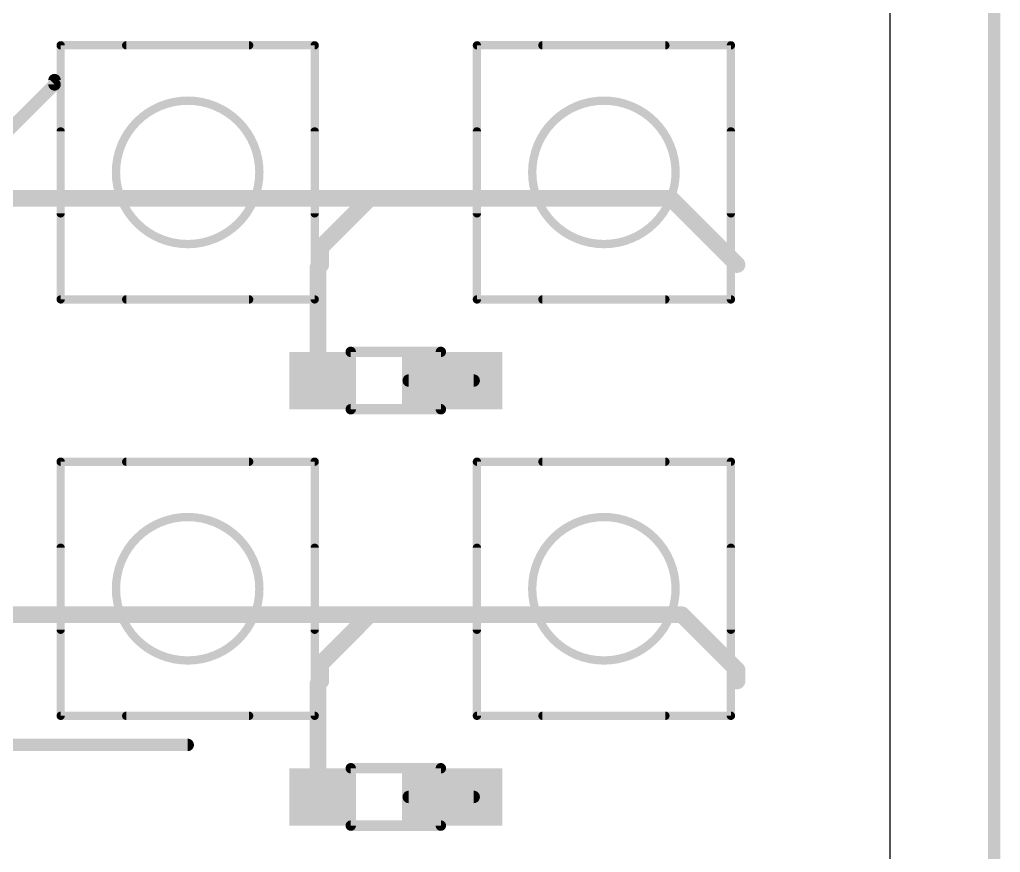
# Model space of a CAD drawing. Extents: x -0.33 to 4.26, y -0.1 to 5.53.
# Drawn here: x 3.313 to 4.256, y 1.409 to 2.209 of the extents above; entities that cross this region are included whole.
import ezdxf

# ---------------------------------------------------------------- set-up
doc = ezdxf.new("R2010")
doc.units = 0
for name, color, linetype in [('1', 22, 'CONTINUOUS'), ('20', 7, 'CONTINUOUS'), ('21', 253, 'CONTINUOUS'), ('51', 253, 'CONTINUOUS')]:
    doc.layers.add(name, color=color, linetype=linetype)

# ---------------------------------------------------------------- blocks, each defined once
blk = doc.blocks.new('RECT')
blk.add_solid([(-0.5, -0.5), (0.5, -0.5), (-0.5, 0.5), (0.5, 0.5)])

msp = doc.modelspace()

# ---------------------------------------------------------------- linework, layer by layer
at = {"layer": '1'}
for points, const_width in [([(4.25, 5.525), (4.25, -0.0875)], 0.012), ([(3.347047, 2.147047), (3.2875, 2.0875)], 0.012), ([(3.347047, 2.151083), (3.347047, 2.147047)], 0.012), ([(3.25, 2.0375), (3.65, 2.0375)], 0.016), ([(3.602953, 1.990453), (3.65, 2.0375)], 0.016), ([(3.65, 2.0375), (3.93937, 2.0375)], 0.016), ([(3.93937, 2.0375), (4.002953, 1.973917)], 0.016), ([(3.602953, 1.973917), (3.602953, 1.990453)], 0.016), ([(3.600197, 1.971161), (3.602953, 1.973917)], 0.016), ([(3.600197, 1.8625), (3.600197, 1.971161)], 0.016), ([(3.749803, 1.8625), (3.6875, 1.8625)], 0.012), ([(3.65, 1.6375), (3.25, 1.6375)], 0.016), ([(3.602953, 1.590453), (3.65, 1.6375)], 0.016), ([(3.95, 1.6375), (3.65, 1.6375)], 0.016), ([(4.002953, 1.584547), (3.95, 1.6375)], 0.016), ([(3.602953, 1.573917), (3.602953, 1.590453)], 0.016), ([(4.002953, 1.573917), (4.002953, 1.584547)], 0.016), ([(3.600197, 1.571161), (3.602953, 1.573917)], 0.016), ([(3.600197, 1.4625), (3.600197, 1.571161)], 0.016), ([(2.225, 1.5125), (3.475, 1.5125)], 0.012), ([(3.749803, 1.4625), (3.6875, 1.4625)], 0.012)]:
    msp.add_lwpolyline(points, dxfattribs=dict(at, const_width=const_width))
for points, const_width in [([(3.350047, 2.151083, 1), (3.344047, 2.151083)], 0.006), ([(3.344047, 2.147047, 1), (3.350047, 2.147047)], 0.006), ([(3.349169, 2.144926, 1), (3.344926, 2.149169)], 0.006), ([(3.65, 2.0415, 1), (3.65, 2.0335)], 0.008), ([(3.652828, 2.034672, 1), (3.647172, 2.040328)], 0.008), ([(3.65, 2.0335, 1), (3.65, 2.0415)], 0.008), ([(3.942199, 2.040328, 1), (3.936542, 2.034672)], 0.008), ([(3.93937, 2.0335, 1), (3.93937, 2.0415)], 0.008), ([(3.606953, 1.990453, 1), (3.598953, 1.990453)], 0.008), ([(3.600124, 1.993281, 1), (3.605781, 1.987624)], 0.008), ([(3.605781, 1.971089, 1), (3.600124, 1.976746)], 0.008), ([(4.000124, 1.971089, 1), (4.005781, 1.976746)], 0.008), ([(3.597368, 1.97399, 1), (3.603025, 1.968333)], 0.008), ([(3.604197, 1.971161, 1), (3.596197, 1.971161)], 0.008), ([(3.598953, 1.973917, 1), (3.606953, 1.973917)], 0.008), ([(3.596197, 1.8625, 1), (3.604197, 1.8625)], 0.008), ([(3.6875, 1.8655, 1), (3.6875, 1.8595)], 0.006), ([(3.749803, 1.8595, 1), (3.749803, 1.8655)], 0.006), ([(3.65, 1.6415, 1), (3.65, 1.6335)], 0.008), ([(3.652828, 1.634672, 1), (3.647172, 1.640328)], 0.008), ([(3.65, 1.6335, 1), (3.65, 1.6415)], 0.008), ([(3.952828, 1.640328, 1), (3.947172, 1.634672)], 0.008), ([(3.95, 1.6335, 1), (3.95, 1.6415)], 0.008), ([(3.600124, 1.593281, 1), (3.605781, 1.587624)], 0.008), ([(3.606953, 1.590453, 1), (3.598953, 1.590453)], 0.008), ([(4.006953, 1.584547, 1), (3.998953, 1.584547)], 0.008), ([(4.000124, 1.581719, 1), (4.005781, 1.587376)], 0.008), ([(3.597368, 1.57399, 1), (3.603025, 1.568333)], 0.008), ([(3.604197, 1.571161, 1), (3.596197, 1.571161)], 0.008), ([(3.598953, 1.573917, 1), (3.606953, 1.573917)], 0.008), ([(3.605781, 1.571089, 1), (3.600124, 1.576746)], 0.008), ([(3.998953, 1.573917, 1), (4.006953, 1.573917)], 0.008), ([(3.475, 1.5095, 1), (3.475, 1.5155)], 0.006), ([(3.596197, 1.4625, 1), (3.604197, 1.4625)], 0.008), ([(3.6875, 1.4655, 1), (3.6875, 1.4595)], 0.006), ([(3.749803, 1.4595, 1), (3.749803, 1.4655)], 0.006)]:
    msp.add_lwpolyline(points, format="xyb", dxfattribs=dict(at, const_width=const_width))
at = {"layer": '20'}
msp.add_line((4.15, 0), (4.15, 5.45), dxfattribs=at)
at = {"layer": '21', "const_width": 0.008}
for points in [[(3.534055, 2.184547), (3.415945, 2.184547)], [(3.934055, 2.184547), (3.815945, 2.184547)], [(3.352953, 2.02313), (3.352953, 2.10187)], [(3.597047, 2.02313), (3.597047, 2.10187)], [(3.752953, 2.02313), (3.752953, 2.10187)], [(3.997047, 2.02313), (3.997047, 2.10187)], [(3.534055, 1.940453), (3.415945, 1.940453)], [(3.934055, 1.940453), (3.815945, 1.940453)], [(3.534055, 1.784547), (3.415945, 1.784547)], [(3.934055, 1.784547), (3.815945, 1.784547)], [(3.352953, 1.62313), (3.352953, 1.70187)], [(3.597047, 1.62313), (3.597047, 1.70187)], [(3.752953, 1.62313), (3.752953, 1.70187)], [(3.997047, 1.62313), (3.997047, 1.70187)], [(3.534055, 1.540453), (3.415945, 1.540453)], [(3.934055, 1.540453), (3.815945, 1.540453)]]:
    msp.add_lwpolyline(points, dxfattribs=at)
at = {"layer": '21'}
for points, const_width in [([(3.415945, 2.186547, 1), (3.415945, 2.182547)], 0.004), ([(3.534055, 2.182547, 1), (3.534055, 2.186547)], 0.004), ([(3.815945, 2.186547, 1), (3.815945, 2.182547)], 0.004), ([(3.934055, 2.182547, 1), (3.934055, 2.186547)], 0.004), ([(3.475, 1.993602, 1), (3.475, 2.131398, 1), (3.475, 1.993602)], 0.008), ([(3.875, 1.993602, 1), (3.875, 2.131398, 1), (3.875, 1.993602)], 0.008), ([(3.354953, 2.10187, 1), (3.350953, 2.10187)], 0.004), ([(3.599047, 2.10187, 1), (3.595047, 2.10187)], 0.004), ([(3.754953, 2.10187, 1), (3.750953, 2.10187)], 0.004), ([(3.999047, 2.10187, 1), (3.995047, 2.10187)], 0.004), ([(3.350953, 2.02313, 1), (3.354953, 2.02313)], 0.004), ([(3.595047, 2.02313, 1), (3.599047, 2.02313)], 0.004), ([(3.750953, 2.02313, 1), (3.754953, 2.02313)], 0.004), ([(3.995047, 2.02313, 1), (3.999047, 2.02313)], 0.004), ([(3.415945, 1.942453, 1), (3.415945, 1.938453)], 0.004), ([(3.534055, 1.938453, 1), (3.534055, 1.942453)], 0.004), ([(3.815945, 1.942453, 1), (3.815945, 1.938453)], 0.004), ([(3.934055, 1.938453, 1), (3.934055, 1.942453)], 0.004), ([(3.415945, 1.786547, 1), (3.415945, 1.782547)], 0.004), ([(3.534055, 1.782547, 1), (3.534055, 1.786547)], 0.004), ([(3.815945, 1.786547, 1), (3.815945, 1.782547)], 0.004), ([(3.934055, 1.782547, 1), (3.934055, 1.786547)], 0.004), ([(3.475, 1.593602, 1), (3.475, 1.731398, 1), (3.475, 1.593602)], 0.008), ([(3.875, 1.593602, 1), (3.875, 1.731398, 1), (3.875, 1.593602)], 0.008), ([(3.354953, 1.70187, 1), (3.350953, 1.70187)], 0.004), ([(3.599047, 1.70187, 1), (3.595047, 1.70187)], 0.004), ([(3.754953, 1.70187, 1), (3.750953, 1.70187)], 0.004), ([(3.999047, 1.70187, 1), (3.995047, 1.70187)], 0.004), ([(3.350953, 1.62313, 1), (3.354953, 1.62313)], 0.004), ([(3.595047, 1.62313, 1), (3.599047, 1.62313)], 0.004), ([(3.750953, 1.62313, 1), (3.754953, 1.62313)], 0.004), ([(3.995047, 1.62313, 1), (3.999047, 1.62313)], 0.004), ([(3.415945, 1.542453, 1), (3.415945, 1.538453)], 0.004), ([(3.534055, 1.538453, 1), (3.534055, 1.542453)], 0.004), ([(3.815945, 1.542453, 1), (3.815945, 1.538453)], 0.004), ([(3.934055, 1.538453, 1), (3.934055, 1.542453)], 0.004)]:
    msp.add_lwpolyline(points, format="xyb", dxfattribs=dict(at, const_width=const_width))
at = {"layer": '51'}
for points, const_width in [([(3.352953, 2.184547), (3.597047, 2.184547)], 0.008), ([(3.352953, 1.940453), (3.352953, 2.184547)], 0.008), ([(3.597047, 2.184547), (3.597047, 1.940453)], 0.008), ([(3.752953, 2.184547), (3.997047, 2.184547)], 0.008), ([(3.752953, 1.940453), (3.752953, 2.184547)], 0.008), ([(3.997047, 2.184547), (3.997047, 1.940453)], 0.008), ([(3.597047, 1.940453), (3.352953, 1.940453)], 0.008), ([(3.997047, 1.940453), (3.752953, 1.940453)], 0.008), ([(3.631693, 1.834941), (3.631693, 1.890059)], 0.01), ([(3.631693, 1.890059), (3.718307, 1.890059)], 0.01), ([(3.718307, 1.890059), (3.718307, 1.834941)], 0.01), ([(3.718307, 1.834941), (3.631693, 1.834941)], 0.01), ([(3.352953, 1.784547), (3.597047, 1.784547)], 0.008), ([(3.352953, 1.540453), (3.352953, 1.784547)], 0.008), ([(3.597047, 1.784547), (3.597047, 1.540453)], 0.008), ([(3.752953, 1.784547), (3.997047, 1.784547)], 0.008), ([(3.752953, 1.540453), (3.752953, 1.784547)], 0.008), ([(3.997047, 1.784547), (3.997047, 1.540453)], 0.008), ([(3.597047, 1.540453), (3.352953, 1.540453)], 0.008), ([(3.997047, 1.540453), (3.752953, 1.540453)], 0.008), ([(3.631693, 1.434941), (3.631693, 1.490059)], 0.01), ([(3.631693, 1.490059), (3.718307, 1.490059)], 0.01), ([(3.718307, 1.490059), (3.718307, 1.434941)], 0.01), ([(3.718307, 1.434941), (3.631693, 1.434941)], 0.01)]:
    msp.add_lwpolyline(points, dxfattribs=dict(at, const_width=const_width))
for points, const_width in [([(3.352953, 2.186547, 1), (3.352953, 2.182547)], 0.004), ([(3.354953, 2.184547, 1), (3.350953, 2.184547)], 0.004), ([(3.599047, 2.184547, 1), (3.595047, 2.184547)], 0.004), ([(3.597047, 2.182547, 1), (3.597047, 2.186547)], 0.004), ([(3.752953, 2.186547, 1), (3.752953, 2.182547)], 0.004), ([(3.754953, 2.184547, 1), (3.750953, 2.184547)], 0.004), ([(3.999047, 2.184547, 1), (3.995047, 2.184547)], 0.004), ([(3.997047, 2.182547, 1), (3.997047, 2.186547)], 0.004), ([(3.475, 1.993602, 1), (3.475, 2.131398, 1), (3.475, 1.993602)], 0.008), ([(3.875, 1.993602, 1), (3.875, 2.131398, 1), (3.875, 1.993602)], 0.008), ([(3.352953, 1.942453, 1), (3.352953, 1.938453)], 0.004), ([(3.350953, 1.940453, 1), (3.354953, 1.940453)], 0.004), ([(3.595047, 1.940453, 1), (3.599047, 1.940453)], 0.004), ([(3.597047, 1.938453, 1), (3.597047, 1.942453)], 0.004), ([(3.752953, 1.942453, 1), (3.752953, 1.938453)], 0.004), ([(3.750953, 1.940453, 1), (3.754953, 1.940453)], 0.004), ([(3.995047, 1.940453, 1), (3.999047, 1.940453)], 0.004), ([(3.997047, 1.938453, 1), (3.997047, 1.942453)], 0.004), ([(3.634193, 1.890059, 1), (3.629193, 1.890059)], 0.005), ([(3.631693, 1.892559, 1), (3.631693, 1.887559)], 0.005), ([(3.720807, 1.890059, 1), (3.715807, 1.890059)], 0.005), ([(3.718307, 1.887559, 1), (3.718307, 1.892559)], 0.005), ([(3.631693, 1.837441, 1), (3.631693, 1.832441)], 0.005), ([(3.718307, 1.832441, 1), (3.718307, 1.837441)], 0.005), ([(3.629193, 1.834941, 1), (3.634193, 1.834941)], 0.005), ([(3.715807, 1.834941, 1), (3.720807, 1.834941)], 0.005), ([(3.352953, 1.786547, 1), (3.352953, 1.782547)], 0.004), ([(3.354953, 1.784547, 1), (3.350953, 1.784547)], 0.004), ([(3.599047, 1.784547, 1), (3.595047, 1.784547)], 0.004), ([(3.597047, 1.782547, 1), (3.597047, 1.786547)], 0.004), ([(3.752953, 1.786547, 1), (3.752953, 1.782547)], 0.004), ([(3.754953, 1.784547, 1), (3.750953, 1.784547)], 0.004), ([(3.999047, 1.784547, 1), (3.995047, 1.784547)], 0.004), ([(3.997047, 1.782547, 1), (3.997047, 1.786547)], 0.004), ([(3.475, 1.593602, 1), (3.475, 1.731398, 1), (3.475, 1.593602)], 0.008), ([(3.875, 1.593602, 1), (3.875, 1.731398, 1), (3.875, 1.593602)], 0.008), ([(3.352953, 1.542453, 1), (3.352953, 1.538453)], 0.004), ([(3.350953, 1.540453, 1), (3.354953, 1.540453)], 0.004), ([(3.595047, 1.540453, 1), (3.599047, 1.540453)], 0.004), ([(3.597047, 1.538453, 1), (3.597047, 1.542453)], 0.004), ([(3.752953, 1.542453, 1), (3.752953, 1.538453)], 0.004), ([(3.750953, 1.540453, 1), (3.754953, 1.540453)], 0.004), ([(3.995047, 1.540453, 1), (3.999047, 1.540453)], 0.004), ([(3.997047, 1.538453, 1), (3.997047, 1.542453)], 0.004), ([(3.634193, 1.490059, 1), (3.629193, 1.490059)], 0.005), ([(3.631693, 1.492559, 1), (3.631693, 1.487559)], 0.005), ([(3.720807, 1.490059, 1), (3.715807, 1.490059)], 0.005), ([(3.718307, 1.487559, 1), (3.718307, 1.492559)], 0.005), ([(3.631693, 1.437441, 1), (3.631693, 1.432441)], 0.005), ([(3.629193, 1.434941, 1), (3.634193, 1.434941)], 0.005), ([(3.715807, 1.434941, 1), (3.720807, 1.434941)], 0.005), ([(3.718307, 1.432441, 1), (3.718307, 1.437441)], 0.005)]:
    msp.add_lwpolyline(points, format="xyb", dxfattribs=dict(at, const_width=const_width))

# ---------------------------------------------------------------- block references
at = {"layer": '1', "xscale": 0.055118, "yscale": 0.055118, "rotation": 180}
for p in [(3.600197, 1.8625), (3.749803, 1.8625), (3.600197, 1.4625), (3.749803, 1.4625)]:
    msp.add_blockref('RECT', p, dxfattribs=at)
at = {"layer": '51', "rotation": 180}
for p, xscale, yscale in [((3.698622, 1.861516), 0.035433, 0.05315), ((3.612992, 1.863484), 0.029528, 0.033465), ((3.737008, 1.863484), 0.029528, 0.033465), ((3.612992, 1.463484), 0.029528, 0.033465), ((3.698622, 1.461516), 0.035433, 0.05315), ((3.737008, 1.463484), 0.029528, 0.033465)]:
    msp.add_blockref('RECT', p, dxfattribs=dict(at, xscale=xscale, yscale=yscale))

doc.saveas('drawing.dxf')
